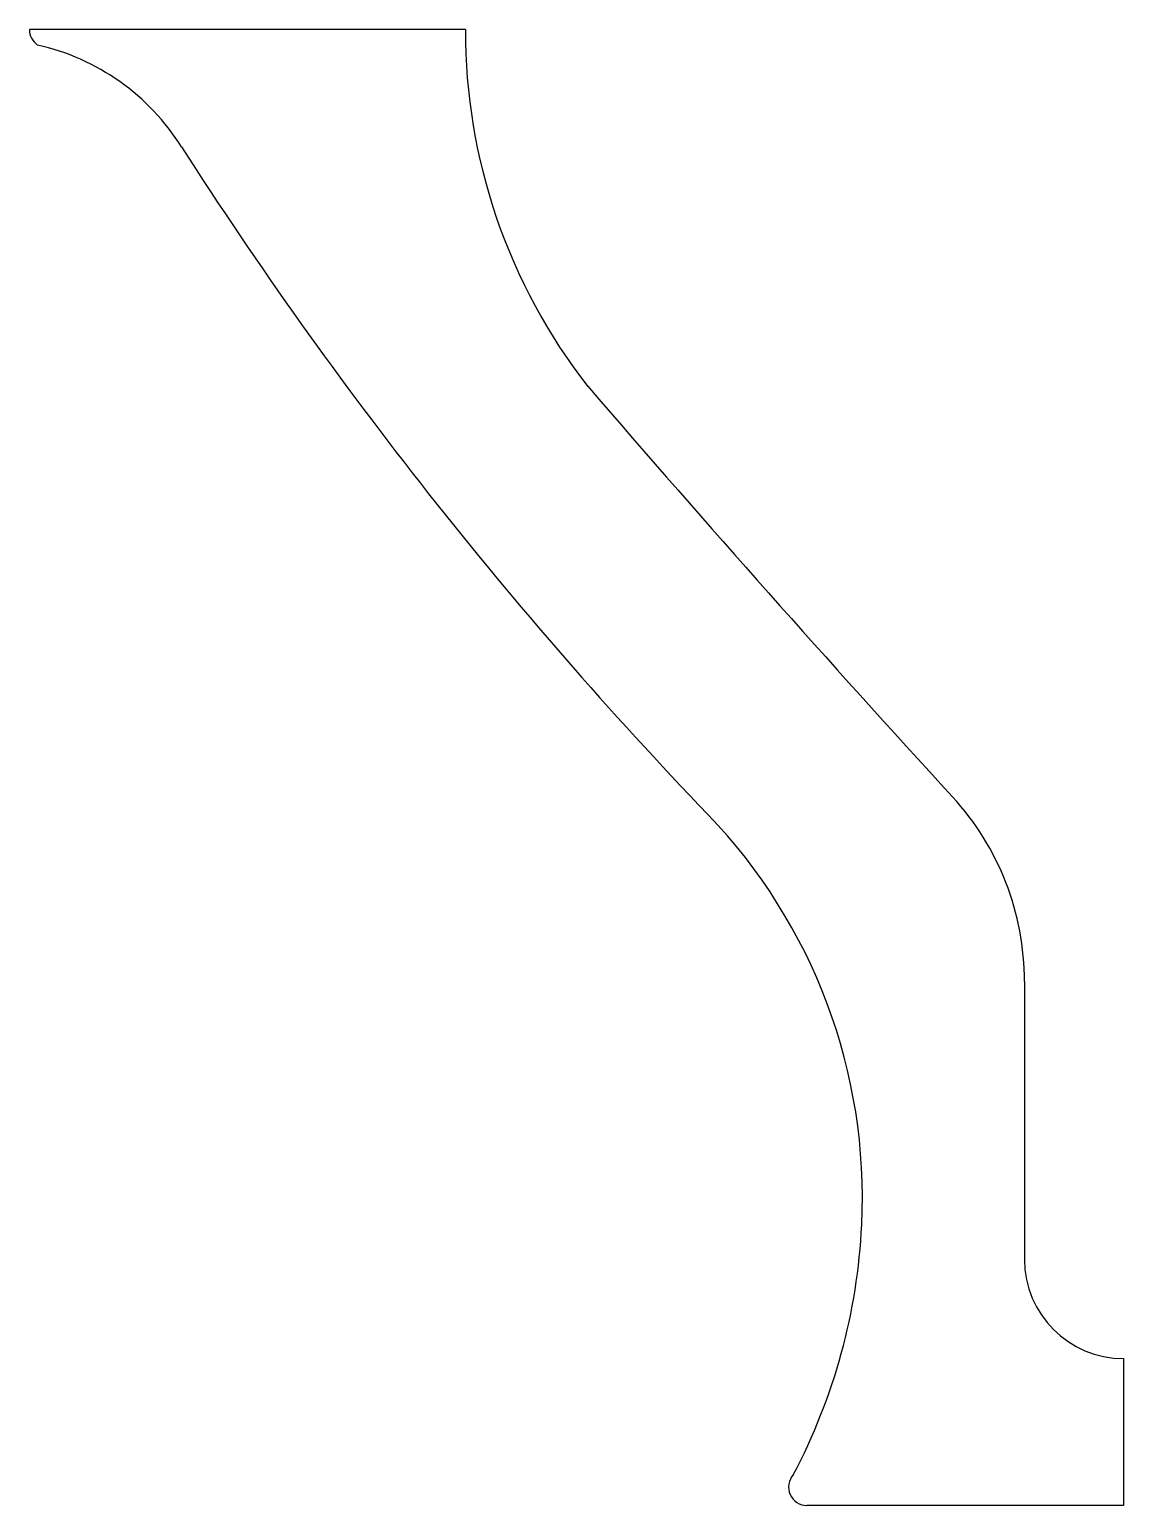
# Model space of a CAD drawing. Header units: inches. Extents: x 0 to 20, y -27 to 0.
import ezdxf

# ---------------------------------------------------------------- set-up
doc = ezdxf.new("R2010")
doc.units = ezdxf.units.IN
doc.header["$MEASUREMENT"] = 0

msp = doc.modelspace()

# ---------------------------------------------------------------- linework, layer by layer
for p, q in [((7.976, 0), (0, 0)), ((18.205, -17.419), (18.205, -22.505)), ((20.017, -24.318), (20.017, -27.005)), ((20.017, -27.005), (14.226, -27.005))]:
    msp.add_line(p, q)
for centre, radius, start, end in [((0.337, -0.005), 0.338, 179.1015, 235.5734), ((18.56, -0.018), 10.585, 179.9051, 217.9595), ((-0.768, -4.371), 4.188, 32.039, 77.3887), ((70.164, 41.079), 80.056, 212.68192, 223.83648), ((249.924, 199.747), 316.243, 220.71266, 222.53317), ((13.205, -17.419), 5, 0, 42.5332), ((5.115, -21.38), 10.125, 357.2494, 43.8365), ((4.336, -21.343), 10.905, 332.121, 357.2494), ((20.017, -22.505), 1.812, 180, 270), ((14.226, -26.668), 0.337, 138.069, 270)]:
    msp.add_arc(centre, radius, start, end)

doc.saveas('drawing.dxf')
